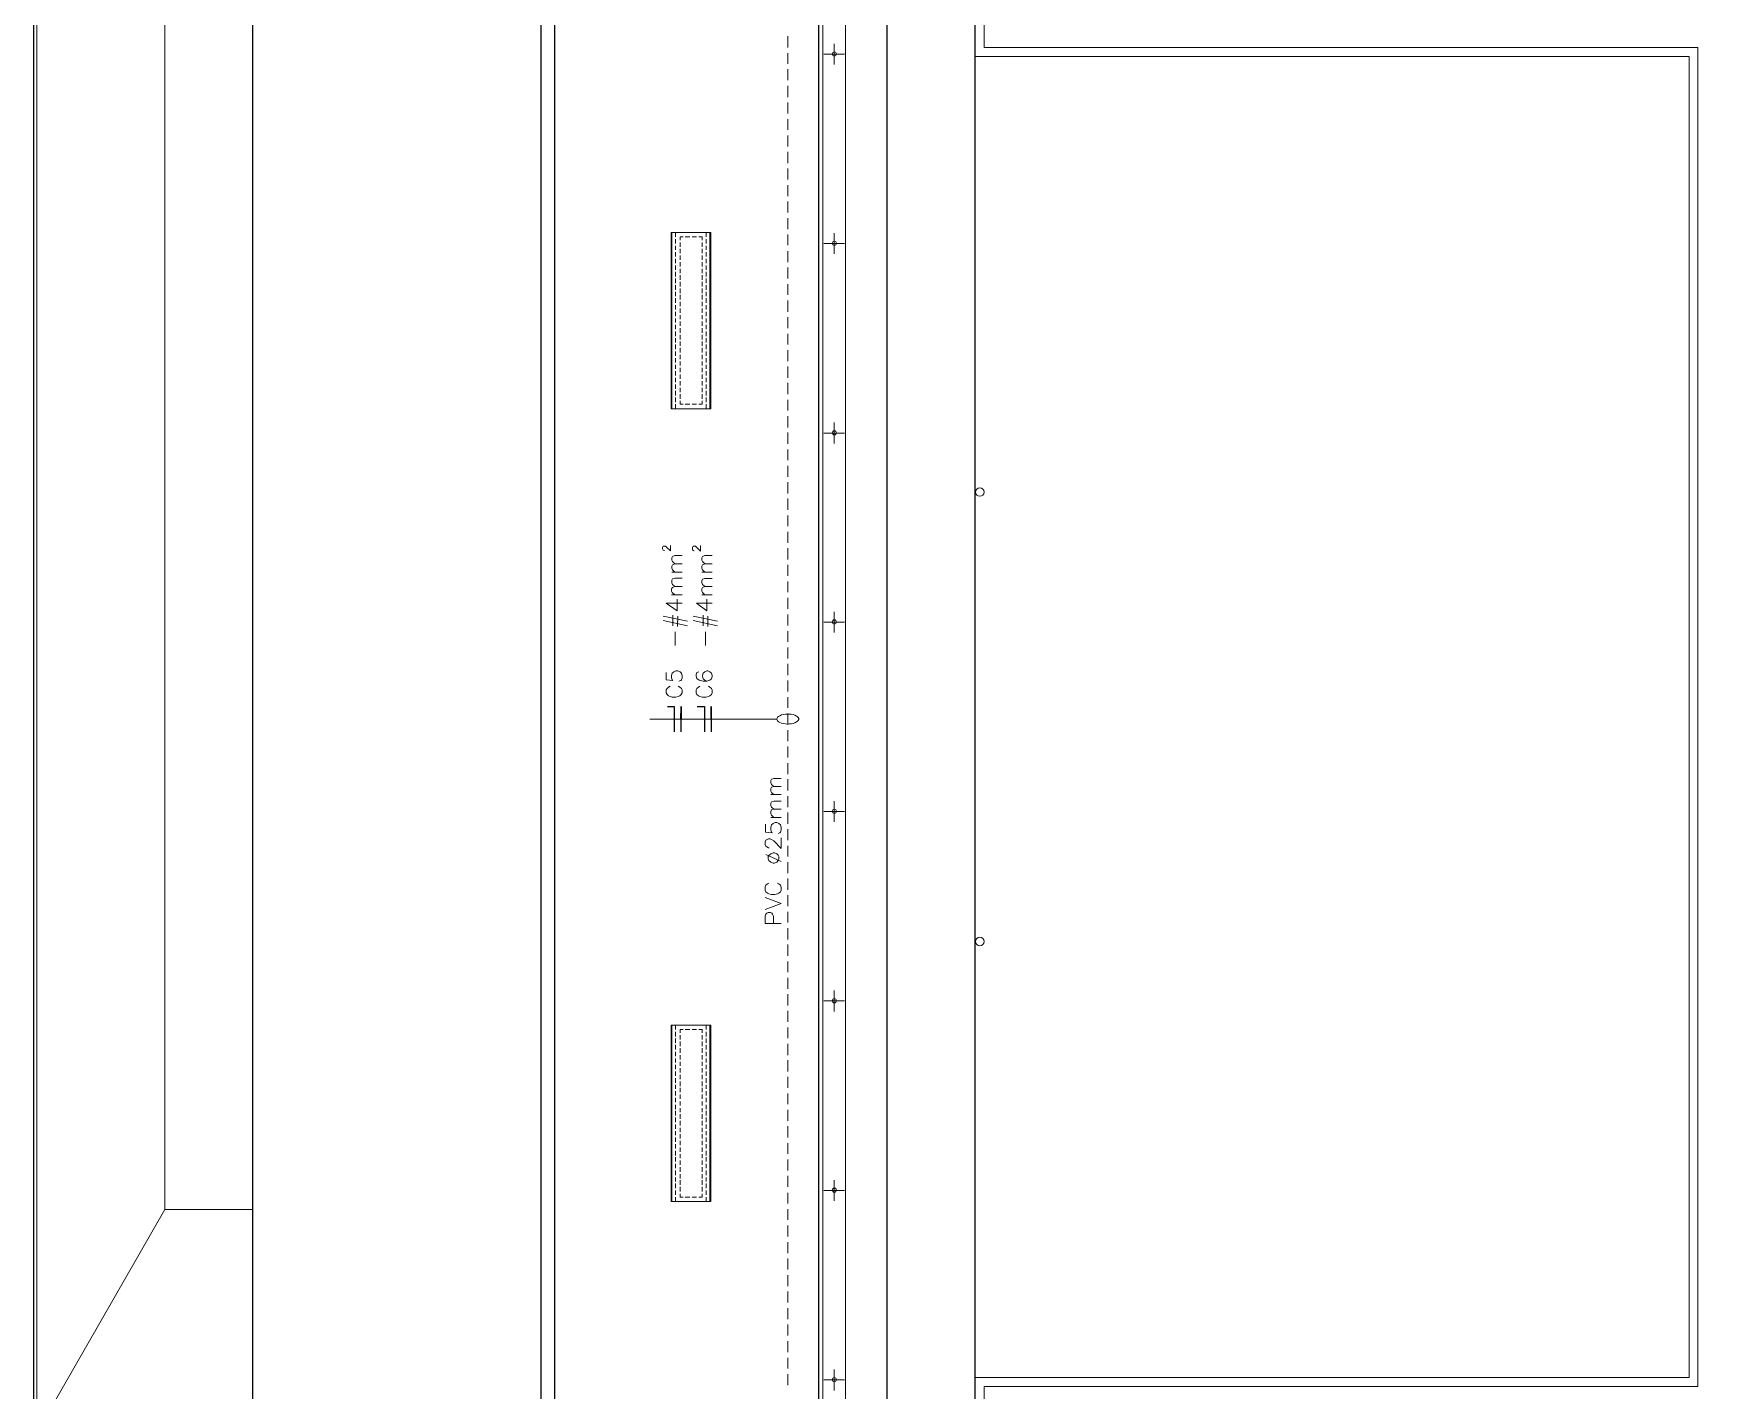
# Model space of a CAD drawing. Header units: millimetres. Extents: x 3240 to 3412, y 1366 to 1426.
# Drawn here: x 3240.49 to 3259.52, y 1393.89 to 1409.3 of the extents above; entities that cross this region are included whole.
import ezdxf
from ezdxf.xclip import XClip

# ---------------------------------------------------------------- set-up
doc = ezdxf.new("R2010")
doc.units = ezdxf.units.MM

# ---------------------------------------------------------------- blocks, each defined once
blk = doc.blocks.new('MFF24880')
at = {"color": 7, "linetype": 'Continuous', "lineweight": 5, "true_color": 0x000007}
blk.add_lwpolyline([(840.08, 0.13), (0, 0.13), (0, 271.14), (14.89, 297.14), (14.89, 594.08), (840.08, 594.08)], close=True, dxfattribs=at)

msp = doc.modelspace()

# ---------------------------------------------------------------- linework, layer by layer
at = {"color": 7, "linetype": 'Continuous', "lineweight": 5, "true_color": 0x000007}
for points in [[(3240.524, 1366.291), (3324.45, 1366.291), (3324.45, 1425.6), (3240.524, 1425.6)], [(3247.724, 1407.038), (3247.724, 1405.035), (3248.173, 1405.035), (3248.173, 1407.038)], [(3247.724, 1398.037), (3247.724, 1396.035), (3248.173, 1396.035), (3248.173, 1398.037)]]:
    msp.add_lwpolyline(points, close=True, dxfattribs=at)
at = {"color": 7, "linetype": 'Continuous', "lineweight": 25, "true_color": 0x000007}
msp.add_lwpolyline([(3323.497, 1424.647), (3323.497, 1367.243), (3242.975, 1367.243), (3242.975, 1424.647)], close=True, dxfattribs=at)
at = {"color": 7, "linetype": 'Continuous', "lineweight": -2, "true_color": 0x000007}
for points in [[(3246.247, 1419.765), (3246.247, 1384.11), (3301.116, 1384.11), (3301.116, 1419.765)], [(3246.399, 1419.765), (3246.399, 1384.259), (3300.964, 1384.259), (3300.964, 1419.765)]]:
    msp.add_lwpolyline(points, dxfattribs=at)
for points in [[(3297.964, 1387.259), (3249.402, 1387.259), (3249.402, 1415.815), (3297.964, 1415.815)], [(3250.176, 1415.041), (3297.19, 1415.041), (3297.19, 1388.036), (3250.176, 1388.036)], [(3250.176, 1415.041), (3297.19, 1415.041), (3297.19, 1388.036), (3250.176, 1388.036)], [(3251.175, 1414.036), (3296.188, 1414.036), (3296.188, 1389.035), (3251.175, 1389.035)]]:
    msp.add_lwpolyline(points, close=True, dxfattribs=at)
at = {"color": 7, "linetype": 'Continuous', "lineweight": 9, "true_color": 0x000007}
msp.add_lwpolyline([(3267.327, 1415.514), (3267.327, 1415.764), (3249.447, 1415.764), (3249.447, 1387.312), (3267.289, 1387.312), (3267.289, 1387.562), (3249.702, 1387.562), (3249.702, 1415.514)], close=True, dxfattribs=at)
at = {"color": 7, "linetype": 'Continuous', "lineweight": 5, "true_color": 0x000007}
for points in [[(3273.632, 1389.136), (3251.276, 1389.136), (3251.276, 1393.934), (3259.375, 1393.934), (3259.375, 1409.138), (3251.276, 1409.138), (3251.276, 1413.94), (3273.632, 1413.94), (3273.632, 1401.767)], [(3251.175, 1394.035), (3259.278, 1394.035), (3259.278, 1409.036), (3251.175, 1409.036)], [(3247.732, 1407.038), (3247.732, 1405.035), (3247.732, 1405.035)], [(3248.164, 1407.038), (3248.164, 1405.035), (3248.164, 1405.035)], [(3247.732, 1398.037), (3247.732, 1396.035), (3247.732, 1396.035)], [(3248.164, 1398.037), (3248.164, 1396.035), (3248.164, 1396.035)]]:
    msp.add_lwpolyline(points, dxfattribs=at)
at = {"color": 7, "linetype": 'Continuous', "lineweight": 15, "true_color": 0x000007}
for points in [[(3249.048, 1409.266), (3249.048, 1409.138), (3249.048, 1409.138)], [(3249.048, 1409.074), (3249.048, 1408.951), (3249.048, 1408.951)], [(3249.048, 1408.889), (3249.048, 1408.766), (3249.048, 1408.766)], [(3249.048, 1408.702), (3249.048, 1408.574), (3249.048, 1408.574)], [(3249.048, 1408.512), (3249.048, 1408.389), (3249.048, 1408.389)], [(3249.048, 1408.325), (3249.048, 1408.202), (3249.048, 1408.202)], [(3249.048, 1408.139), (3249.048, 1408.012), (3249.048, 1408.012)], [(3249.048, 1407.952), (3249.048, 1407.825), (3249.048, 1407.825)], [(3249.048, 1407.762), (3249.048, 1407.64), (3249.048, 1407.64)], [(3249.048, 1407.575), (3249.048, 1407.448), (3249.048, 1407.448)], [(3249.048, 1407.39), (3249.048, 1407.263), (3249.048, 1407.263)], [(3249.048, 1407.198), (3249.048, 1407.076), (3249.048, 1407.076)], [(3249.048, 1407.013), (3249.048, 1406.891), (3249.048, 1406.891)], [(3249.048, 1406.826), (3249.048, 1406.699), (3249.048, 1406.699)], [(3249.048, 1406.639), (3249.048, 1406.514), (3249.048, 1406.514)], [(3249.048, 1406.449), (3249.048, 1406.327), (3249.048, 1406.327)], [(3249.048, 1406.264), (3249.048, 1406.137), (3249.048, 1406.137)], [(3249.048, 1406.077), (3249.048, 1405.95), (3249.048, 1405.95)], [(3249.048, 1405.887), (3249.048, 1405.764), (3249.048, 1405.764)], [(3249.048, 1405.7), (3249.048, 1405.577), (3249.048, 1405.577)], [(3249.048, 1405.515), (3249.048, 1405.387), (3249.048, 1405.387)], [(3249.048, 1405.328), (3249.048, 1405.2), (3249.048, 1405.2)], [(3249.048, 1405.138), (3249.048, 1405.014), (3249.048, 1405.014)], [(3249.048, 1404.951), (3249.048, 1404.823), (3249.048, 1404.823)], [(3249.048, 1404.764), (3249.048, 1404.638), (3249.048, 1404.638)], [(3249.048, 1404.574), (3249.048, 1404.451), (3249.048, 1404.451)], [(3249.048, 1404.388), (3249.048, 1404.264), (3249.048, 1404.264)], [(3249.048, 1404.201), (3249.048, 1404.074), (3249.048, 1404.074)], [(3249.048, 1404.015), (3249.048, 1403.887), (3249.048, 1403.887)], [(3249.048, 1403.824), (3249.048, 1403.702), (3249.048, 1403.702)], [(3249.048, 1403.637), (3249.048, 1403.512), (3249.048, 1403.512)], [(3247.648, 1403.426), (3247.644, 1403.426), (3247.634, 1403.431), (3247.631, 1403.436), (3247.626, 1403.444), (3247.626, 1403.461), (3247.631, 1403.469), (3247.634, 1403.474), (3247.644, 1403.477), (3247.653, 1403.477), (3247.661, 1403.474), (3247.672, 1403.464), (3247.715, 1403.422), (3247.715, 1403.482)], [(3247.987, 1403.422), (3247.982, 1403.422), (3247.973, 1403.426), (3247.97, 1403.431), (3247.965, 1403.439), (3247.965, 1403.461), (3247.97, 1403.469), (3247.973, 1403.474), (3247.982, 1403.477), (3247.99, 1403.477), (3248, 1403.474), (3248.011, 1403.464), (3248.058, 1403.418), (3248.058, 1403.482)], [(3249.048, 1403.452), (3249.048, 1403.325), (3249.048, 1403.325)], [(3247.767, 1403.274), (3247.74, 1403.3), (3247.732, 1403.317), (3247.732, 1403.341), (3247.74, 1403.358), (3247.767, 1403.368), (3247.851, 1403.368)], [(3247.767, 1403.181), (3247.74, 1403.206), (3247.732, 1403.224), (3247.732, 1403.249), (3247.74, 1403.265), (3247.767, 1403.274), (3247.851, 1403.274)], [(3248.106, 1403.274), (3248.079, 1403.3), (3248.071, 1403.317), (3248.071, 1403.341), (3248.079, 1403.358), (3248.106, 1403.368), (3248.19, 1403.368)], [(3248.106, 1403.181), (3248.079, 1403.206), (3248.071, 1403.224), (3248.071, 1403.249), (3248.079, 1403.265), (3248.106, 1403.274), (3248.19, 1403.274)], [(3249.048, 1403.262), (3249.048, 1403.138), (3249.048, 1403.138)], [(3247.767, 1402.923), (3247.737, 1402.948), (3247.729, 1402.964), (3247.729, 1402.991), (3247.74, 1403.007), (3247.767, 1403.016), (3247.851, 1403.016)], [(3247.732, 1403.181), (3247.851, 1403.181), (3247.851, 1403.181)], [(3247.767, 1403.016), (3247.74, 1403.04), (3247.732, 1403.059), (3247.732, 1403.088), (3247.74, 1403.105), (3247.767, 1403.113), (3247.851, 1403.113)], [(3248.071, 1403.181), (3248.19, 1403.181), (3248.19, 1403.181)], [(3248.106, 1403.016), (3248.079, 1403.04), (3248.071, 1403.059), (3248.071, 1403.083), (3248.079, 1403.1), (3248.106, 1403.108), (3248.19, 1403.108)], [(3248.106, 1402.923), (3248.079, 1402.948), (3248.071, 1402.964), (3248.071, 1402.991), (3248.079, 1403.007), (3248.106, 1403.016), (3248.19, 1403.016)], [(3249.048, 1403.075), (3249.048, 1402.953), (3249.048, 1402.953)], [(3247.851, 1402.829), (3247.669, 1402.829), (3247.791, 1402.741), (3247.791, 1402.872)], [(3247.729, 1402.923), (3247.851, 1402.923), (3247.851, 1402.923)], [(3248.19, 1402.829), (3248.011, 1402.829), (3248.13, 1402.741), (3248.13, 1402.872)], [(3248.071, 1402.923), (3248.19, 1402.923), (3248.19, 1402.923)], [(3249.048, 1402.888), (3249.048, 1402.763), (3249.048, 1402.763)], [(3247.634, 1402.682), (3247.911, 1402.622), (3247.911, 1402.622)], [(3247.634, 1402.63), (3247.911, 1402.571), (3247.911, 1402.571)], [(3247.745, 1402.571), (3247.745, 1402.69), (3247.745, 1402.69)], [(3247.796, 1402.562), (3247.8, 1402.682), (3247.8, 1402.682)], [(3247.973, 1402.682), (3248.25, 1402.622), (3248.25, 1402.622)], [(3247.973, 1402.63), (3248.25, 1402.571), (3248.25, 1402.571)], [(3248.087, 1402.571), (3248.087, 1402.69), (3248.087, 1402.69)], [(3248.139, 1402.562), (3248.139, 1402.682), (3248.139, 1402.682)], [(3249.048, 1402.698), (3249.048, 1402.576), (3249.048, 1402.576)], [(3247.77, 1402.347), (3247.77, 1402.503), (3247.77, 1402.503)], [(3248.114, 1402.347), (3248.114, 1402.503), (3248.114, 1402.503)], [(3249.048, 1402.511), (3249.048, 1402.389), (3249.048, 1402.389)], [(3249.048, 1402.326), (3249.048, 1402.199), (3249.048, 1402.199)], [(3247.669, 1402.041), (3247.669, 1401.957), (3247.745, 1401.949), (3247.737, 1401.957), (3247.729, 1401.982), (3247.729, 1402.008), (3247.737, 1402.033), (3247.753, 1402.05), (3247.778, 1402.06), (3247.8, 1402.06), (3247.826, 1402.05), (3247.843, 1402.033), (3247.851, 1402.008), (3247.851, 1401.982), (3247.843, 1401.957), (3247.834, 1401.949), (3247.813, 1401.941)], [(3248.038, 1402.05), (3248.016, 1402.041), (3248.008, 1402.017), (3248.008, 1402), (3248.016, 1401.974), (3248.041, 1401.954), (3248.087, 1401.944), (3248.13, 1401.944), (3248.164, 1401.954), (3248.182, 1401.97), (3248.19, 1401.995), (3248.19, 1402.008), (3248.182, 1402.033), (3248.164, 1402.05), (3248.139, 1402.06), (3248.13, 1402.06), (3248.106, 1402.05), (3248.087, 1402.033), (3248.079, 1402.008), (3248.079, 1402), (3248.087, 1401.97), (3248.106, 1401.954), (3248.13, 1401.944)], [(3249.048, 1402.139), (3249.048, 1402.012), (3249.048, 1402.012)], [(3247.712, 1401.886), (3247.694, 1401.876), (3247.677, 1401.86), (3247.669, 1401.843), (3247.669, 1401.81), (3247.677, 1401.792), (3247.694, 1401.775), (3247.712, 1401.767), (3247.737, 1401.759), (3247.778, 1401.759), (3247.805, 1401.767), (3247.821, 1401.775), (3247.838, 1401.792), (3247.851, 1401.81), (3247.851, 1401.843), (3247.843, 1401.86), (3247.821, 1401.876), (3247.805, 1401.886)], [(3248.049, 1401.886), (3248.033, 1401.876), (3248.016, 1401.86), (3248.008, 1401.843), (3248.008, 1401.81), (3248.016, 1401.792), (3248.033, 1401.775), (3248.049, 1401.767), (3248.076, 1401.759), (3248.122, 1401.759), (3248.147, 1401.767), (3248.164, 1401.775), (3248.182, 1401.792), (3248.19, 1401.81), (3248.19, 1401.843), (3248.182, 1401.86), (3248.164, 1401.876), (3248.147, 1401.886)], [(3249.048, 1401.949), (3249.048, 1401.826), (3249.048, 1401.826)], [(3249.048, 1401.762), (3249.048, 1401.64), (3249.048, 1401.64)], [(3247.482, 1401.512), (3248.923, 1401.512), (3248.923, 1401.512)], [(3249.048, 1401.577), (3249.048, 1401.449), (3249.048, 1401.449)], [(3249.048, 1401.387), (3249.048, 1401.262), (3249.048, 1401.262)], [(3249.048, 1401.2), (3249.048, 1401.077), (3249.048, 1401.077)], [(3249.048, 1401.013), (3249.048, 1400.885), (3249.048, 1400.885)], [(3248.888, 1400.746), (3248.863, 1400.771), (3248.855, 1400.789), (3248.855, 1400.814), (3248.863, 1400.831), (3248.888, 1400.839), (3248.972, 1400.839)], [(3248.888, 1400.654), (3248.863, 1400.679), (3248.855, 1400.695), (3248.855, 1400.722), (3248.863, 1400.738), (3248.888, 1400.746), (3248.972, 1400.746)], [(3249.048, 1400.828), (3249.048, 1400.7), (3249.048, 1400.7)], [(3248.855, 1400.654), (3248.972, 1400.654), (3248.972, 1400.654)], [(3248.888, 1400.488), (3248.863, 1400.513), (3248.855, 1400.53), (3248.855, 1400.556), (3248.863, 1400.573), (3248.888, 1400.581), (3248.972, 1400.581)], [(3249.048, 1400.636), (3249.048, 1400.513), (3249.048, 1400.513)], [(3248.795, 1400.318), (3248.795, 1400.23), (3248.871, 1400.222), (3248.863, 1400.23), (3248.855, 1400.255), (3248.855, 1400.285), (3248.863, 1400.31), (3248.88, 1400.328), (3248.905, 1400.336), (3248.923, 1400.336), (3248.948, 1400.328), (3248.964, 1400.31), (3248.972, 1400.285), (3248.972, 1400.255), (3248.964, 1400.23), (3248.956, 1400.222), (3248.939, 1400.212)], [(3248.888, 1400.394), (3248.863, 1400.421), (3248.855, 1400.437), (3248.855, 1400.462), (3248.863, 1400.48), (3248.888, 1400.488), (3248.972, 1400.488)], [(3248.855, 1400.394), (3248.972, 1400.394), (3248.972, 1400.394)], [(3249.048, 1400.45), (3249.048, 1400.323), (3249.048, 1400.323)], [(3248.837, 1400.052), (3248.828, 1400.052), (3248.809, 1400.06), (3248.799, 1400.068), (3248.79, 1400.087), (3248.79, 1400.12), (3248.799, 1400.136), (3248.812, 1400.144), (3248.828, 1400.154), (3248.847, 1400.154), (3248.863, 1400.144), (3248.888, 1400.128), (3248.972, 1400.044), (3248.972, 1400.163)], [(3249.048, 1400.264), (3249.048, 1400.136), (3249.048, 1400.136)], [(3248.799, 1399.976), (3248.972, 1399.895), (3248.972, 1399.895)], [(3249.048, 1400.073), (3249.048, 1399.951), (3249.048, 1399.951)], [(3249.048, 1399.886), (3249.048, 1399.764), (3249.048, 1399.764)], [(3248.833, 1399.65), (3248.817, 1399.642), (3248.799, 1399.625), (3248.79, 1399.607), (3248.79, 1399.569), (3248.799, 1399.552), (3248.817, 1399.536), (3248.833, 1399.528), (3248.858, 1399.519), (3248.901, 1399.519), (3248.931, 1399.528), (3248.948, 1399.536), (3248.964, 1399.552), (3248.972, 1399.569), (3248.972, 1399.604), (3248.964, 1399.625), (3248.948, 1399.642), (3248.931, 1399.65)], [(3249.048, 1399.701), (3249.048, 1399.574), (3249.048, 1399.574)], [(3248.79, 1399.349), (3248.972, 1399.417), (3248.79, 1399.485)], [(3249.048, 1399.514), (3249.048, 1399.387), (3249.048, 1399.387)], [(3248.972, 1399.192), (3248.79, 1399.192), (3248.79, 1399.273), (3248.799, 1399.298), (3248.809, 1399.308), (3248.825, 1399.316), (3248.85, 1399.316), (3248.866, 1399.308), (3248.876, 1399.298), (3248.885, 1399.273), (3248.885, 1399.192)], [(3249.048, 1399.324), (3249.048, 1399.202), (3249.048, 1399.202)], [(3249.048, 1399.137), (3249.048, 1399.01), (3249.048, 1399.01)], [(3249.048, 1398.952), (3249.048, 1398.825), (3249.048, 1398.825)], [(3249.048, 1398.76), (3249.048, 1398.638), (3249.048, 1398.638)], [(3249.048, 1398.575), (3249.048, 1398.451), (3249.048, 1398.451)], [(3249.048, 1398.388), (3249.048, 1398.261), (3249.048, 1398.261)], [(3249.048, 1398.201), (3249.048, 1398.075), (3249.048, 1398.075)], [(3249.048, 1398.011), (3249.048, 1397.889), (3249.048, 1397.889)], [(3249.048, 1397.826), (3249.048, 1397.698), (3249.048, 1397.698)], [(3249.048, 1397.639), (3249.048, 1397.511), (3249.048, 1397.511)], [(3249.048, 1397.449), (3249.048, 1397.325), (3249.048, 1397.325)], [(3249.048, 1397.262), (3249.048, 1397.139), (3249.048, 1397.139)], [(3249.048, 1397.075), (3249.048, 1396.949), (3249.048, 1396.949)], [(3249.048, 1396.89), (3249.048, 1396.762), (3249.048, 1396.762)], [(3249.048, 1396.699), (3249.048, 1396.575), (3249.048, 1396.575)], [(3249.048, 1396.512), (3249.048, 1396.385), (3249.048, 1396.385)], [(3249.048, 1396.326), (3249.048, 1396.2), (3249.048, 1396.2)], [(3249.048, 1396.135), (3249.048, 1396.013), (3249.048, 1396.013)], [(3241.975, 1395.945), (3242.974, 1395.945), (3242.974, 1395.945)], [(3249.048, 1395.949), (3249.048, 1395.826), (3249.048, 1395.826)], [(3249.048, 1395.763), (3249.048, 1395.636), (3249.048, 1395.636)], [(3249.048, 1395.573), (3249.048, 1395.449), (3249.048, 1395.449)], [(3249.048, 1395.386), (3249.048, 1395.264), (3249.048, 1395.264)], [(3249.048, 1395.199), (3249.048, 1395.074), (3249.048, 1395.074)], [(3249.048, 1395.014), (3249.048, 1394.887), (3249.048, 1394.887)], [(3249.048, 1394.824), (3249.048, 1394.7), (3249.048, 1394.7)], [(3249.048, 1394.637), (3249.048, 1394.515), (3249.048, 1394.515)], [(3249.048, 1394.45), (3249.048, 1394.323), (3249.048, 1394.323)], [(3249.048, 1394.26), (3249.048, 1394.137), (3249.048, 1394.137)], [(3249.048, 1394.073), (3249.048, 1393.951), (3249.048, 1393.951)]]:
    msp.add_lwpolyline(points, dxfattribs=at)
at = {"color": 7, "linetype": 'Continuous', "lineweight": 9, "true_color": 0x000007}
for points in [[(3249.574, 1409.18), (3249.574, 1408.943), (3249.574, 1408.943)], [(3249.693, 1409.062), (3249.455, 1409.062), (3249.455, 1409.062)], [(3247.775, 1407.038), (3247.775, 1406.987), (3247.775, 1406.987)], [(3248.122, 1406.987), (3248.122, 1407.038), (3248.122, 1407.038)], [(3249.574, 1407.03), (3249.574, 1406.793), (3249.574, 1406.793)], [(3247.775, 1406.962), (3247.775, 1406.911), (3247.775, 1406.911)], [(3247.775, 1406.886), (3247.775, 1406.839), (3247.775, 1406.839)], [(3247.775, 1406.813), (3247.775, 1406.763), (3247.775, 1406.763)], [(3247.859, 1406.987), (3247.826, 1406.987), (3247.826, 1406.949)], [(3247.826, 1406.924), (3247.826, 1406.872), (3247.826, 1406.872)], [(3247.826, 1406.851), (3247.826, 1406.801), (3247.826, 1406.801)], [(3247.935, 1406.987), (3247.884, 1406.987), (3247.884, 1406.987)], [(3248.011, 1406.987), (3247.962, 1406.987), (3247.962, 1406.987)], [(3248.076, 1406.949), (3248.076, 1406.987), (3248.038, 1406.987)], [(3248.076, 1406.872), (3248.076, 1406.924), (3248.076, 1406.924)], [(3248.076, 1406.801), (3248.076, 1406.851), (3248.076, 1406.851)], [(3248.122, 1406.911), (3248.122, 1406.962), (3248.122, 1406.962)], [(3248.122, 1406.839), (3248.122, 1406.886), (3248.122, 1406.886)], [(3248.122, 1406.763), (3248.122, 1406.813), (3248.122, 1406.813)], [(3249.693, 1406.911), (3249.455, 1406.911), (3249.455, 1406.911)], [(3247.775, 1406.737), (3247.775, 1406.687), (3247.775, 1406.687)], [(3247.775, 1406.661), (3247.775, 1406.611), (3247.775, 1406.611)], [(3247.826, 1406.775), (3247.826, 1406.725), (3247.826, 1406.725)], [(3247.826, 1406.699), (3247.826, 1406.649), (3247.826, 1406.649)], [(3247.826, 1406.623), (3247.826, 1406.576), (3247.826, 1406.576)], [(3248.076, 1406.725), (3248.076, 1406.775), (3248.076, 1406.775)], [(3248.076, 1406.649), (3248.076, 1406.699), (3248.076, 1406.699)], [(3248.076, 1406.576), (3248.076, 1406.623), (3248.076, 1406.623)], [(3248.122, 1406.687), (3248.122, 1406.737), (3248.122, 1406.737)], [(3248.122, 1406.611), (3248.122, 1406.661), (3248.122, 1406.661)], [(3247.775, 1406.59), (3247.775, 1406.538), (3247.775, 1406.538)], [(3247.775, 1406.514), (3247.775, 1406.462), (3247.775, 1406.462)], [(3247.775, 1406.438), (3247.775, 1406.386), (3247.775, 1406.386)], [(3247.826, 1406.552), (3247.826, 1406.5), (3247.826, 1406.5)], [(3247.826, 1406.476), (3247.826, 1406.424), (3247.826, 1406.424)], [(3248.076, 1406.5), (3248.076, 1406.552), (3248.076, 1406.552)], [(3248.076, 1406.424), (3248.076, 1406.476), (3248.076, 1406.476)], [(3248.122, 1406.538), (3248.122, 1406.59), (3248.122, 1406.59)], [(3248.122, 1406.462), (3248.122, 1406.514), (3248.122, 1406.514)], [(3248.122, 1406.386), (3248.122, 1406.438), (3248.122, 1406.438)], [(3247.775, 1406.361), (3247.775, 1406.313), (3247.775, 1406.313)], [(3247.775, 1406.289), (3247.775, 1406.237), (3247.775, 1406.237)], [(3247.826, 1406.399), (3247.826, 1406.348), (3247.826, 1406.348)], [(3247.826, 1406.327), (3247.826, 1406.275), (3247.826, 1406.275)], [(3247.826, 1406.251), (3247.826, 1406.199), (3247.826, 1406.199)], [(3248.076, 1406.348), (3248.076, 1406.399), (3248.076, 1406.399)], [(3248.076, 1406.275), (3248.076, 1406.327), (3248.076, 1406.327)], [(3248.076, 1406.199), (3248.076, 1406.251), (3248.076, 1406.251)], [(3248.122, 1406.313), (3248.122, 1406.361), (3248.122, 1406.361)], [(3248.122, 1406.237), (3248.122, 1406.289), (3248.122, 1406.289)], [(3247.775, 1406.213), (3247.775, 1406.161), (3247.775, 1406.161)], [(3247.775, 1406.137), (3247.775, 1406.085), (3247.775, 1406.085)], [(3247.775, 1406.06), (3247.775, 1406.014), (3247.775, 1406.014)], [(3247.826, 1406.175), (3247.826, 1406.123), (3247.826, 1406.123)], [(3247.826, 1406.098), (3247.826, 1406.052), (3247.826, 1406.052)], [(3248.076, 1406.123), (3248.076, 1406.175), (3248.076, 1406.175)], [(3248.076, 1406.052), (3248.076, 1406.098), (3248.076, 1406.098)], [(3248.122, 1406.161), (3248.122, 1406.213), (3248.122, 1406.213)], [(3248.122, 1406.085), (3248.122, 1406.137), (3248.122, 1406.137)], [(3248.122, 1406.014), (3248.122, 1406.06), (3248.122, 1406.06)], [(3247.775, 1405.988), (3247.775, 1405.938), (3247.775, 1405.938)], [(3247.775, 1405.912), (3247.775, 1405.86), (3247.775, 1405.86)], [(3247.826, 1406.026), (3247.826, 1405.976), (3247.826, 1405.976)], [(3247.826, 1405.95), (3247.826, 1405.898), (3247.826, 1405.898)], [(3247.826, 1405.874), (3247.826, 1405.822), (3247.826, 1405.822)], [(3248.076, 1405.976), (3248.076, 1406.026), (3248.076, 1406.026)], [(3248.076, 1405.898), (3248.076, 1405.95), (3248.076, 1405.95)], [(3248.076, 1405.822), (3248.076, 1405.874), (3248.076, 1405.874)], [(3248.122, 1405.938), (3248.122, 1405.988), (3248.122, 1405.988)], [(3248.122, 1405.86), (3248.122, 1405.912), (3248.122, 1405.912)], [(3247.775, 1405.836), (3247.775, 1405.789), (3247.775, 1405.789)], [(3247.775, 1405.764), (3247.775, 1405.713), (3247.775, 1405.713)], [(3247.775, 1405.687), (3247.775, 1405.637), (3247.775, 1405.637)], [(3247.826, 1405.797), (3247.826, 1405.751), (3247.826, 1405.751)], [(3247.826, 1405.726), (3247.826, 1405.675), (3247.826, 1405.675)], [(3248.076, 1405.751), (3248.076, 1405.797), (3248.076, 1405.797)], [(3248.076, 1405.675), (3248.076, 1405.726), (3248.076, 1405.726)], [(3248.122, 1405.789), (3248.122, 1405.836), (3248.122, 1405.836)], [(3248.122, 1405.713), (3248.122, 1405.764), (3248.122, 1405.764)], [(3248.122, 1405.637), (3248.122, 1405.687), (3248.122, 1405.687)], [(3247.775, 1405.611), (3247.775, 1405.561), (3247.775, 1405.561)], [(3247.775, 1405.534), (3247.775, 1405.488), (3247.775, 1405.488)], [(3247.826, 1405.649), (3247.826, 1405.599), (3247.826, 1405.599)], [(3247.826, 1405.573), (3247.826, 1405.526), (3247.826, 1405.526)], [(3247.826, 1405.501), (3247.826, 1405.45), (3247.826, 1405.45)], [(3248.076, 1405.599), (3248.076, 1405.649), (3248.076, 1405.649)], [(3248.076, 1405.526), (3248.076, 1405.573), (3248.076, 1405.573)], [(3248.076, 1405.45), (3248.076, 1405.501), (3248.076, 1405.501)], [(3248.122, 1405.561), (3248.122, 1405.611), (3248.122, 1405.611)], [(3248.122, 1405.488), (3248.122, 1405.534), (3248.122, 1405.534)], [(3247.775, 1405.463), (3247.775, 1405.412), (3247.775, 1405.412)], [(3247.775, 1405.387), (3247.775, 1405.336), (3247.775, 1405.336)], [(3247.775, 1405.311), (3247.775, 1405.263), (3247.775, 1405.263)], [(3247.826, 1405.425), (3247.826, 1405.374), (3247.826, 1405.374)], [(3247.826, 1405.349), (3247.826, 1405.298), (3247.826, 1405.298)], [(3248.076, 1405.374), (3248.076, 1405.425), (3248.076, 1405.425)], [(3248.076, 1405.298), (3248.076, 1405.349), (3248.076, 1405.349)], [(3248.122, 1405.412), (3248.122, 1405.463), (3248.122, 1405.463)], [(3248.122, 1405.336), (3248.122, 1405.387), (3248.122, 1405.387)], [(3248.122, 1405.263), (3248.122, 1405.311), (3248.122, 1405.311)], [(3247.775, 1405.238), (3247.775, 1405.187), (3247.775, 1405.187)], [(3247.775, 1405.162), (3247.775, 1405.111), (3247.775, 1405.111)], [(3247.826, 1405.273), (3247.826, 1405.225), (3247.826, 1405.225)], [(3247.826, 1405.2), (3247.826, 1405.149), (3247.826, 1405.149)], [(3247.826, 1405.124), (3247.826, 1405.086), (3247.826, 1405.086)], [(3248.038, 1405.086), (3248.076, 1405.086), (3248.076, 1405.124)], [(3248.076, 1405.225), (3248.076, 1405.273), (3248.076, 1405.273)], [(3248.076, 1405.149), (3248.076, 1405.2), (3248.076, 1405.2)], [(3248.122, 1405.187), (3248.122, 1405.238), (3248.122, 1405.238)], [(3248.122, 1405.111), (3248.122, 1405.162), (3248.122, 1405.162)], [(3247.775, 1405.086), (3247.775, 1405.035), (3247.775, 1405.035)], [(3247.826, 1405.086), (3247.859, 1405.086), (3247.859, 1405.086)], [(3247.884, 1405.086), (3247.935, 1405.086), (3247.935, 1405.086)], [(3247.962, 1405.086), (3248.011, 1405.086), (3248.011, 1405.086)], [(3248.122, 1405.035), (3248.122, 1405.086), (3248.122, 1405.086)], [(3249.693, 1404.76), (3249.455, 1404.76), (3249.455, 1404.76)], [(3249.574, 1404.88), (3249.574, 1404.641), (3249.574, 1404.641)], [(3249.574, 1402.728), (3249.574, 1402.495), (3249.574, 1402.495)], [(3249.693, 1402.614), (3249.455, 1402.614), (3249.455, 1402.614)], [(3249.574, 1400.581), (3249.574, 1400.345), (3249.574, 1400.345)], [(3249.693, 1400.462), (3249.455, 1400.462), (3249.455, 1400.462)], [(3249.574, 1398.431), (3249.574, 1398.193), (3249.574, 1398.193)], [(3249.574, 1398.431), (3249.574, 1398.193), (3249.574, 1398.193)], [(3249.693, 1398.312), (3249.455, 1398.312), (3249.455, 1398.312)], [(3249.693, 1398.312), (3249.455, 1398.312), (3249.455, 1398.312)], [(3247.775, 1398.037), (3247.775, 1397.986), (3247.775, 1397.986)], [(3247.775, 1397.96), (3247.775, 1397.91), (3247.775, 1397.91)], [(3247.775, 1397.884), (3247.775, 1397.837), (3247.775, 1397.837)], [(3247.859, 1397.986), (3247.826, 1397.986), (3247.826, 1397.948)], [(3247.826, 1397.922), (3247.826, 1397.875), (3247.826, 1397.875)], [(3247.935, 1397.986), (3247.884, 1397.986), (3247.884, 1397.986)], [(3248.011, 1397.986), (3247.962, 1397.986), (3247.962, 1397.986)], [(3248.076, 1397.948), (3248.076, 1397.986), (3248.038, 1397.986)], [(3248.076, 1397.875), (3248.076, 1397.922), (3248.076, 1397.922)], [(3248.122, 1397.986), (3248.122, 1398.037), (3248.122, 1398.037)], [(3248.122, 1397.91), (3248.122, 1397.96), (3248.122, 1397.96)], [(3248.122, 1397.837), (3248.122, 1397.884), (3248.122, 1397.884)], [(3247.775, 1397.812), (3247.775, 1397.761), (3247.775, 1397.761)], [(3247.775, 1397.736), (3247.775, 1397.685), (3247.775, 1397.685)], [(3247.826, 1397.85), (3247.826, 1397.799), (3247.826, 1397.799)], [(3247.826, 1397.774), (3247.826, 1397.723), (3247.826, 1397.723)], [(3247.826, 1397.698), (3247.826, 1397.647), (3247.826, 1397.647)], [(3248.076, 1397.799), (3248.076, 1397.85), (3248.076, 1397.85)], [(3248.076, 1397.723), (3248.076, 1397.774), (3248.076, 1397.774)], [(3248.076, 1397.647), (3248.076, 1397.698), (3248.076, 1397.698)], [(3248.122, 1397.761), (3248.122, 1397.812), (3248.122, 1397.812)], [(3248.122, 1397.685), (3248.122, 1397.736), (3248.122, 1397.736)], [(3247.775, 1397.66), (3247.775, 1397.614), (3247.775, 1397.614)], [(3247.775, 1397.588), (3247.775, 1397.536), (3247.775, 1397.536)], [(3247.775, 1397.511), (3247.775, 1397.46), (3247.775, 1397.46)], [(3247.826, 1397.622), (3247.826, 1397.576), (3247.826, 1397.576)], [(3247.826, 1397.549), (3247.826, 1397.498), (3247.826, 1397.498)], [(3248.076, 1397.576), (3248.076, 1397.622), (3248.076, 1397.622)], [(3248.076, 1397.498), (3248.076, 1397.549), (3248.076, 1397.549)], [(3248.122, 1397.614), (3248.122, 1397.66), (3248.122, 1397.66)], [(3248.122, 1397.536), (3248.122, 1397.588), (3248.122, 1397.588)], [(3248.122, 1397.46), (3248.122, 1397.511), (3248.122, 1397.511)], [(3247.775, 1397.435), (3247.775, 1397.384), (3247.775, 1397.384)], [(3247.775, 1397.359), (3247.775, 1397.313), (3247.775, 1397.313)], [(3247.775, 1397.287), (3247.775, 1397.237), (3247.775, 1397.237)], [(3247.826, 1397.473), (3247.826, 1397.422), (3247.826, 1397.422)], [(3247.826, 1397.397), (3247.826, 1397.346), (3247.826, 1397.346)], [(3247.826, 1397.325), (3247.826, 1397.275), (3247.826, 1397.275)], [(3248.076, 1397.422), (3248.076, 1397.473), (3248.076, 1397.473)], [(3248.076, 1397.346), (3248.076, 1397.397), (3248.076, 1397.397)], [(3248.076, 1397.275), (3248.076, 1397.325), (3248.076, 1397.325)], [(3248.122, 1397.384), (3248.122, 1397.435), (3248.122, 1397.435)], [(3248.122, 1397.313), (3248.122, 1397.359), (3248.122, 1397.359)], [(3248.122, 1397.237), (3248.122, 1397.287), (3248.122, 1397.287)], [(3247.775, 1397.21), (3247.775, 1397.161), (3247.775, 1397.161)], [(3247.775, 1397.134), (3247.775, 1397.085), (3247.775, 1397.085)], [(3247.826, 1397.248), (3247.826, 1397.199), (3247.826, 1397.199)], [(3247.826, 1397.172), (3247.826, 1397.123), (3247.826, 1397.123)], [(3247.826, 1397.096), (3247.826, 1397.05), (3247.826, 1397.05)], [(3248.076, 1397.199), (3248.076, 1397.248), (3248.076, 1397.248)], [(3248.076, 1397.123), (3248.076, 1397.172), (3248.076, 1397.172)], [(3248.076, 1397.05), (3248.076, 1397.096), (3248.076, 1397.096)], [(3248.122, 1397.161), (3248.122, 1397.21), (3248.122, 1397.21)], [(3248.122, 1397.085), (3248.122, 1397.134), (3248.122, 1397.134)], [(3247.775, 1397.063), (3247.775, 1397.012), (3247.775, 1397.012)], [(3247.775, 1396.987), (3247.775, 1396.936), (3247.775, 1396.936)], [(3247.775, 1396.911), (3247.775, 1396.86), (3247.775, 1396.86)], [(3247.826, 1397.025), (3247.826, 1396.974), (3247.826, 1396.974)], [(3247.826, 1396.949), (3247.826, 1396.898), (3247.826, 1396.898)], [(3248.076, 1396.974), (3248.076, 1397.025), (3248.076, 1397.025)], [(3248.076, 1396.898), (3248.076, 1396.949), (3248.076, 1396.949)], [(3248.122, 1397.012), (3248.122, 1397.063), (3248.122, 1397.063)], [(3248.122, 1396.936), (3248.122, 1396.987), (3248.122, 1396.987)], [(3248.122, 1396.86), (3248.122, 1396.911), (3248.122, 1396.911)], [(3247.775, 1396.835), (3247.775, 1396.787), (3247.775, 1396.787)], [(3247.775, 1396.762), (3247.775, 1396.711), (3247.775, 1396.711)], [(3247.826, 1396.873), (3247.826, 1396.822), (3247.826, 1396.822)], [(3247.826, 1396.8), (3247.826, 1396.749), (3247.826, 1396.749)], [(3247.826, 1396.724), (3247.826, 1396.673), (3247.826, 1396.673)], [(3248.076, 1396.822), (3248.076, 1396.873), (3248.076, 1396.873)], [(3248.076, 1396.749), (3248.076, 1396.8), (3248.076, 1396.8)], [(3248.076, 1396.673), (3248.076, 1396.724), (3248.076, 1396.724)], [(3248.122, 1396.787), (3248.122, 1396.835), (3248.122, 1396.835)], [(3248.122, 1396.711), (3248.122, 1396.762), (3248.122, 1396.762)], [(3247.775, 1396.686), (3247.775, 1396.635), (3247.775, 1396.635)], [(3247.775, 1396.61), (3247.775, 1396.559), (3247.775, 1396.559)], [(3247.775, 1396.537), (3247.775, 1396.488), (3247.775, 1396.488)], [(3247.826, 1396.648), (3247.826, 1396.597), (3247.826, 1396.597)], [(3247.826, 1396.572), (3247.826, 1396.526), (3247.826, 1396.526)], [(3248.076, 1396.597), (3248.076, 1396.648), (3248.076, 1396.648)], [(3248.076, 1396.526), (3248.076, 1396.572), (3248.076, 1396.572)], [(3248.122, 1396.635), (3248.122, 1396.686), (3248.122, 1396.686)], [(3248.122, 1396.559), (3248.122, 1396.61), (3248.122, 1396.61)], [(3248.122, 1396.488), (3248.122, 1396.537), (3248.122, 1396.537)], [(3247.775, 1396.461), (3247.775, 1396.412), (3247.775, 1396.412)], [(3247.775, 1396.385), (3247.775, 1396.334), (3247.775, 1396.334)], [(3247.826, 1396.499), (3247.826, 1396.45), (3247.826, 1396.45)], [(3247.826, 1396.423), (3247.826, 1396.372), (3247.826, 1396.372)], [(3247.826, 1396.347), (3247.826, 1396.296), (3247.826, 1396.296)], [(3248.076, 1396.45), (3248.076, 1396.499), (3248.076, 1396.499)], [(3248.076, 1396.372), (3248.076, 1396.423), (3248.076, 1396.423)], [(3248.076, 1396.296), (3248.076, 1396.347), (3248.076, 1396.347)], [(3248.122, 1396.412), (3248.122, 1396.461), (3248.122, 1396.461)], [(3248.122, 1396.334), (3248.122, 1396.385), (3248.122, 1396.385)], [(3247.775, 1396.309), (3247.775, 1396.263), (3247.775, 1396.263)], [(3247.775, 1396.238), (3247.775, 1396.187), (3247.775, 1396.187)], [(3247.775, 1396.16), (3247.775, 1396.111), (3247.775, 1396.111)], [(3247.826, 1396.276), (3247.826, 1396.225), (3247.826, 1396.225)], [(3247.826, 1396.2), (3247.826, 1396.149), (3247.826, 1396.149)], [(3248.076, 1396.225), (3248.076, 1396.276), (3248.076, 1396.276)], [(3248.076, 1396.149), (3248.076, 1396.2), (3248.076, 1396.2)], [(3248.122, 1396.263), (3248.122, 1396.309), (3248.122, 1396.309)], [(3248.122, 1396.187), (3248.122, 1396.238), (3248.122, 1396.238)], [(3248.122, 1396.111), (3248.122, 1396.16), (3248.122, 1396.16)], [(3249.693, 1396.16), (3249.455, 1396.16), (3249.455, 1396.16)], [(3249.574, 1396.279), (3249.574, 1396.043), (3249.574, 1396.043)], [(3247.775, 1396.084), (3247.775, 1396.035), (3247.775, 1396.035)], [(3247.826, 1396.122), (3247.826, 1396.084), (3247.826, 1396.084)], [(3247.826, 1396.084), (3247.859, 1396.084), (3247.859, 1396.084)], [(3247.884, 1396.084), (3247.935, 1396.084), (3247.935, 1396.084)], [(3247.962, 1396.084), (3248.011, 1396.084), (3248.011, 1396.084)], [(3248.038, 1396.084), (3248.076, 1396.084), (3248.076, 1396.122)], [(3248.122, 1396.035), (3248.122, 1396.084), (3248.122, 1396.084)], [(3249.574, 1394.129), (3249.574, 1393.891), (3249.574, 1393.891)], [(3249.693, 1394.01), (3249.455, 1394.01), (3249.455, 1394.01)]]:
    msp.add_lwpolyline(points, dxfattribs=at)
at = {"color": 7, "linetype": 'Continuous', "lineweight": 25, "true_color": 0x000007}
for points in [[(3247.682, 1401.653), (3247.758, 1401.653), (3247.758, 1401.368)], [(3247.834, 1401.509), (3247.838, 1401.653), (3247.834, 1401.368)], [(3248.02, 1401.653), (3248.101, 1401.653), (3248.101, 1401.368)], [(3248.177, 1401.509), (3248.177, 1401.653), (3248.177, 1401.368)]]:
    msp.add_lwpolyline(points, dxfattribs=at)
at = {"color": 7, "linetype": 'Continuous', "lineweight": 15, "true_color": 0x000007}
for points in [[(3248.923, 1401.512), (3248.926, 1401.501), (3248.931, 1401.492), (3248.943, 1401.482), (3248.956, 1401.474), (3248.977, 1401.466), (3248.994, 1401.463), (3249.02, 1401.458), (3249.04, 1401.453), (3249.067, 1401.458), (3249.088, 1401.458), (3249.108, 1401.463), (3249.129, 1401.471), (3249.146, 1401.479), (3249.159, 1401.487), (3249.167, 1401.496), (3249.172, 1401.509), (3249.172, 1401.517), (3249.167, 1401.53), (3249.159, 1401.539), (3249.146, 1401.547), (3249.129, 1401.555), (3249.108, 1401.563), (3249.088, 1401.568), (3249.067, 1401.568), (3249.04, 1401.568), (3249.02, 1401.568), (3248.994, 1401.563), (3248.977, 1401.559), (3248.956, 1401.55), (3248.943, 1401.542), (3248.931, 1401.534), (3248.926, 1401.525)], [(3248.825, 1399.924), (3248.833, 1399.905), (3248.855, 1399.886), (3248.88, 1399.878), (3248.896, 1399.878), (3248.923, 1399.886), (3248.939, 1399.905), (3248.948, 1399.921), (3248.948, 1399.951), (3248.939, 1399.967), (3248.923, 1399.984), (3248.896, 1399.992), (3248.88, 1399.992), (3248.855, 1399.984), (3248.837, 1399.967), (3248.825, 1399.951)]]:
    msp.add_lwpolyline(points, close=True, dxfattribs=at)
at = {"color": 7, "linetype": 'Continuous', "lineweight": 5, "true_color": 0x000007}
for points in [[(3249.599, 1409.064), (3249.599, 1409.077), (3249.589, 1409.087), (3249.576, 1409.087), (3249.576, 1409.087), (3249.563, 1409.087), (3249.553, 1409.077), (3249.553, 1409.064), (3249.553, 1409.064), (3249.553, 1409.051), (3249.563, 1409.041), (3249.576, 1409.041), (3249.576, 1409.041), (3249.589, 1409.041), (3249.599, 1409.051), (3249.599, 1409.064)], [(3249.599, 1406.914), (3249.599, 1406.925), (3249.589, 1406.937), (3249.576, 1406.937), (3249.576, 1406.937), (3249.563, 1406.937), (3249.553, 1406.925), (3249.553, 1406.914), (3249.553, 1406.914), (3249.553, 1406.901), (3249.563, 1406.891), (3249.576, 1406.891), (3249.576, 1406.891), (3249.589, 1406.891), (3249.599, 1406.901), (3249.599, 1406.914)], [(3251.276, 1404.089), (3251.276, 1404.115), (3251.255, 1404.139), (3251.228, 1404.139), (3251.228, 1404.139), (3251.2, 1404.139), (3251.179, 1404.115), (3251.179, 1404.089), (3251.179, 1404.089), (3251.179, 1404.063), (3251.2, 1404.041), (3251.228, 1404.041), (3251.228, 1404.041), (3251.255, 1404.041), (3251.276, 1404.063), (3251.276, 1404.089)], [(3249.599, 1402.615), (3249.599, 1402.629), (3249.589, 1402.639), (3249.576, 1402.639), (3249.576, 1402.639), (3249.563, 1402.639), (3249.553, 1402.629), (3249.553, 1402.615), (3249.553, 1402.615), (3249.553, 1402.602), (3249.563, 1402.592), (3249.576, 1402.592), (3249.576, 1402.592), (3249.589, 1402.592), (3249.599, 1402.602), (3249.599, 1402.615)], [(3249.599, 1400.465), (3249.599, 1400.479), (3249.589, 1400.488), (3249.576, 1400.488), (3249.576, 1400.488), (3249.563, 1400.488), (3249.553, 1400.479), (3249.553, 1400.465), (3249.553, 1400.465), (3249.553, 1400.452), (3249.563, 1400.442), (3249.576, 1400.442), (3249.576, 1400.442), (3249.589, 1400.442), (3249.599, 1400.452), (3249.599, 1400.465)], [(3251.276, 1398.987), (3251.276, 1399.015), (3251.255, 1399.036), (3251.228, 1399.036), (3251.228, 1399.036), (3251.2, 1399.036), (3251.179, 1399.015), (3251.179, 1398.987), (3251.179, 1398.987), (3251.179, 1398.96), (3251.2, 1398.939), (3251.228, 1398.939), (3251.228, 1398.939), (3251.255, 1398.939), (3251.276, 1398.96), (3251.276, 1398.987)], [(3249.599, 1396.164), (3249.599, 1396.177), (3249.589, 1396.187), (3249.576, 1396.187), (3249.576, 1396.187), (3249.563, 1396.187), (3249.553, 1396.177), (3249.553, 1396.164), (3249.553, 1396.164), (3249.553, 1396.15), (3249.563, 1396.14), (3249.576, 1396.14), (3249.576, 1396.14), (3249.589, 1396.14), (3249.599, 1396.15), (3249.599, 1396.164)], [(3249.599, 1394.012), (3249.599, 1394.025), (3249.589, 1394.035), (3249.576, 1394.035), (3249.576, 1394.035), (3249.563, 1394.035), (3249.553, 1394.025), (3249.553, 1394.012), (3249.553, 1394.012), (3249.553, 1394), (3249.563, 1393.989), (3249.576, 1393.989), (3249.576, 1393.989), (3249.589, 1393.989), (3249.599, 1394), (3249.599, 1394.012)]]:
    msp.add_open_spline(points, degree=3, knots=[0, 0, 0, 0, 0.0625, 0.0625, 0.0625, 0.062501, 0.125, 0.125, 0.125, 0.125001, 0.1875, 0.1875, 0.1875, 0.187501, 1, 1, 1, 1], dxfattribs=at)
at = {"color": 7, "linetype": 'Continuous', "lineweight": 9, "true_color": 0x000007}
for points in [[(3249.599, 1404.762), (3249.599, 1404.775), (3249.589, 1404.785), (3249.576, 1404.785), (3249.576, 1404.785), (3249.563, 1404.785), (3249.553, 1404.775), (3249.553, 1404.762), (3249.553, 1404.762), (3249.553, 1404.749), (3249.563, 1404.739), (3249.576, 1404.739), (3249.576, 1404.739), (3249.589, 1404.739), (3249.599, 1404.749), (3249.599, 1404.762)], [(3249.599, 1398.314), (3249.599, 1398.327), (3249.589, 1398.337), (3249.576, 1398.337), (3249.576, 1398.337), (3249.563, 1398.337), (3249.553, 1398.327), (3249.553, 1398.314), (3249.553, 1398.314), (3249.553, 1398.3), (3249.563, 1398.29), (3249.576, 1398.29), (3249.576, 1398.29), (3249.589, 1398.29), (3249.599, 1398.3), (3249.599, 1398.314)], [(3249.599, 1398.314), (3249.599, 1398.327), (3249.589, 1398.337), (3249.576, 1398.337), (3249.576, 1398.337), (3249.563, 1398.337), (3249.553, 1398.327), (3249.553, 1398.314), (3249.553, 1398.314), (3249.553, 1398.3), (3249.563, 1398.29), (3249.576, 1398.29), (3249.576, 1398.29), (3249.589, 1398.29), (3249.599, 1398.3), (3249.599, 1398.314)]]:
    msp.add_open_spline(points, degree=3, knots=[0, 0, 0, 0, 0.0625, 0.0625, 0.0625, 0.062501, 0.125, 0.125, 0.125, 0.125001, 0.1875, 0.1875, 0.1875, 0.187501, 1, 1, 1, 1], dxfattribs=at)

# ---------------------------------------------------------------- block references
at = {"color": 7, "true_color": 0xffffff}
ref = msp.add_blockref('MFF24880', (3240.488, 1366.231), dxfattribs=dict(at, xscale=0.1, yscale=0.1, zscale=0.1))
XClip(ref).set_block_clipping_path([(0, 0), (840.1799554566, 594.08)])

doc.saveas('drawing.dxf')
